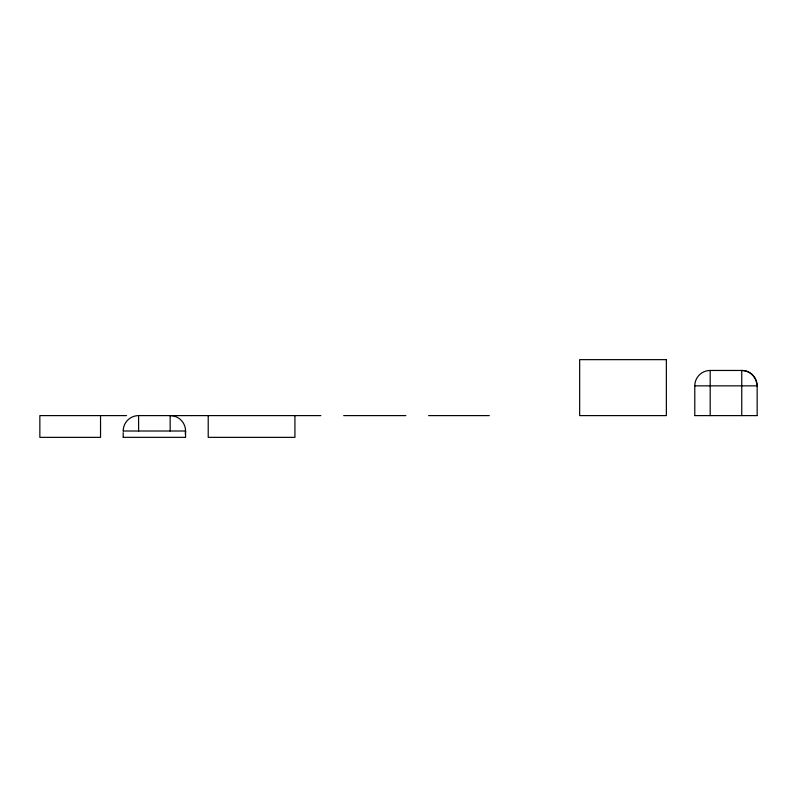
<?xml version="1.0" encoding="UTF-8"?>
<svg xmlns="http://www.w3.org/2000/svg" width="797" height="797" viewBox="0 0 797 797"><rect width="100%" height="100%" fill="white"/><g stroke="black" fill="none" stroke-linecap="round" stroke-linejoin="round"><path stroke-width="1.2" d="M138.598 431.008L138.598 415.606L320.832 415.606M757.15 415.606L757.15 385.858A15.402 15.402 0 0 0 741.748 370.456L710.187 370.456L710.187 415.606M741.748 415.606L741.748 370.456A15.402 15.143 90 0 1 756.891 385.858M185.312 434.176L185.562 431.008A15.402 15.402 0 0 0 170.16 415.606L170.16 431.008M695.133 385.858L756.801 385.858M126.554 415.606L39.85 415.606L39.85 437.354L100.542 437.354L100.542 415.606M343.696 415.606L405.852 415.606M428.607 415.606L489.308 415.606M694.884 415.606L757.05 415.606M123.296 431.008L185.462 431.008M123.296 437.344L185.462 437.344M694.785 415.606L694.785 385.858A15.402 15.402 0 0 1 710.187 370.456M294.93 415.606L294.93 437.354L208.216 437.354L208.216 415.606M185.562 431.008L185.562 437.344M123.196 432.671L123.196 437.344M123.196 431.008A15.402 15.402 0 0 1 138.598 415.606M666.362 359.646L579.658 359.646L579.658 415.606L666.362 415.606L666.362 359.646"/></g></svg>
